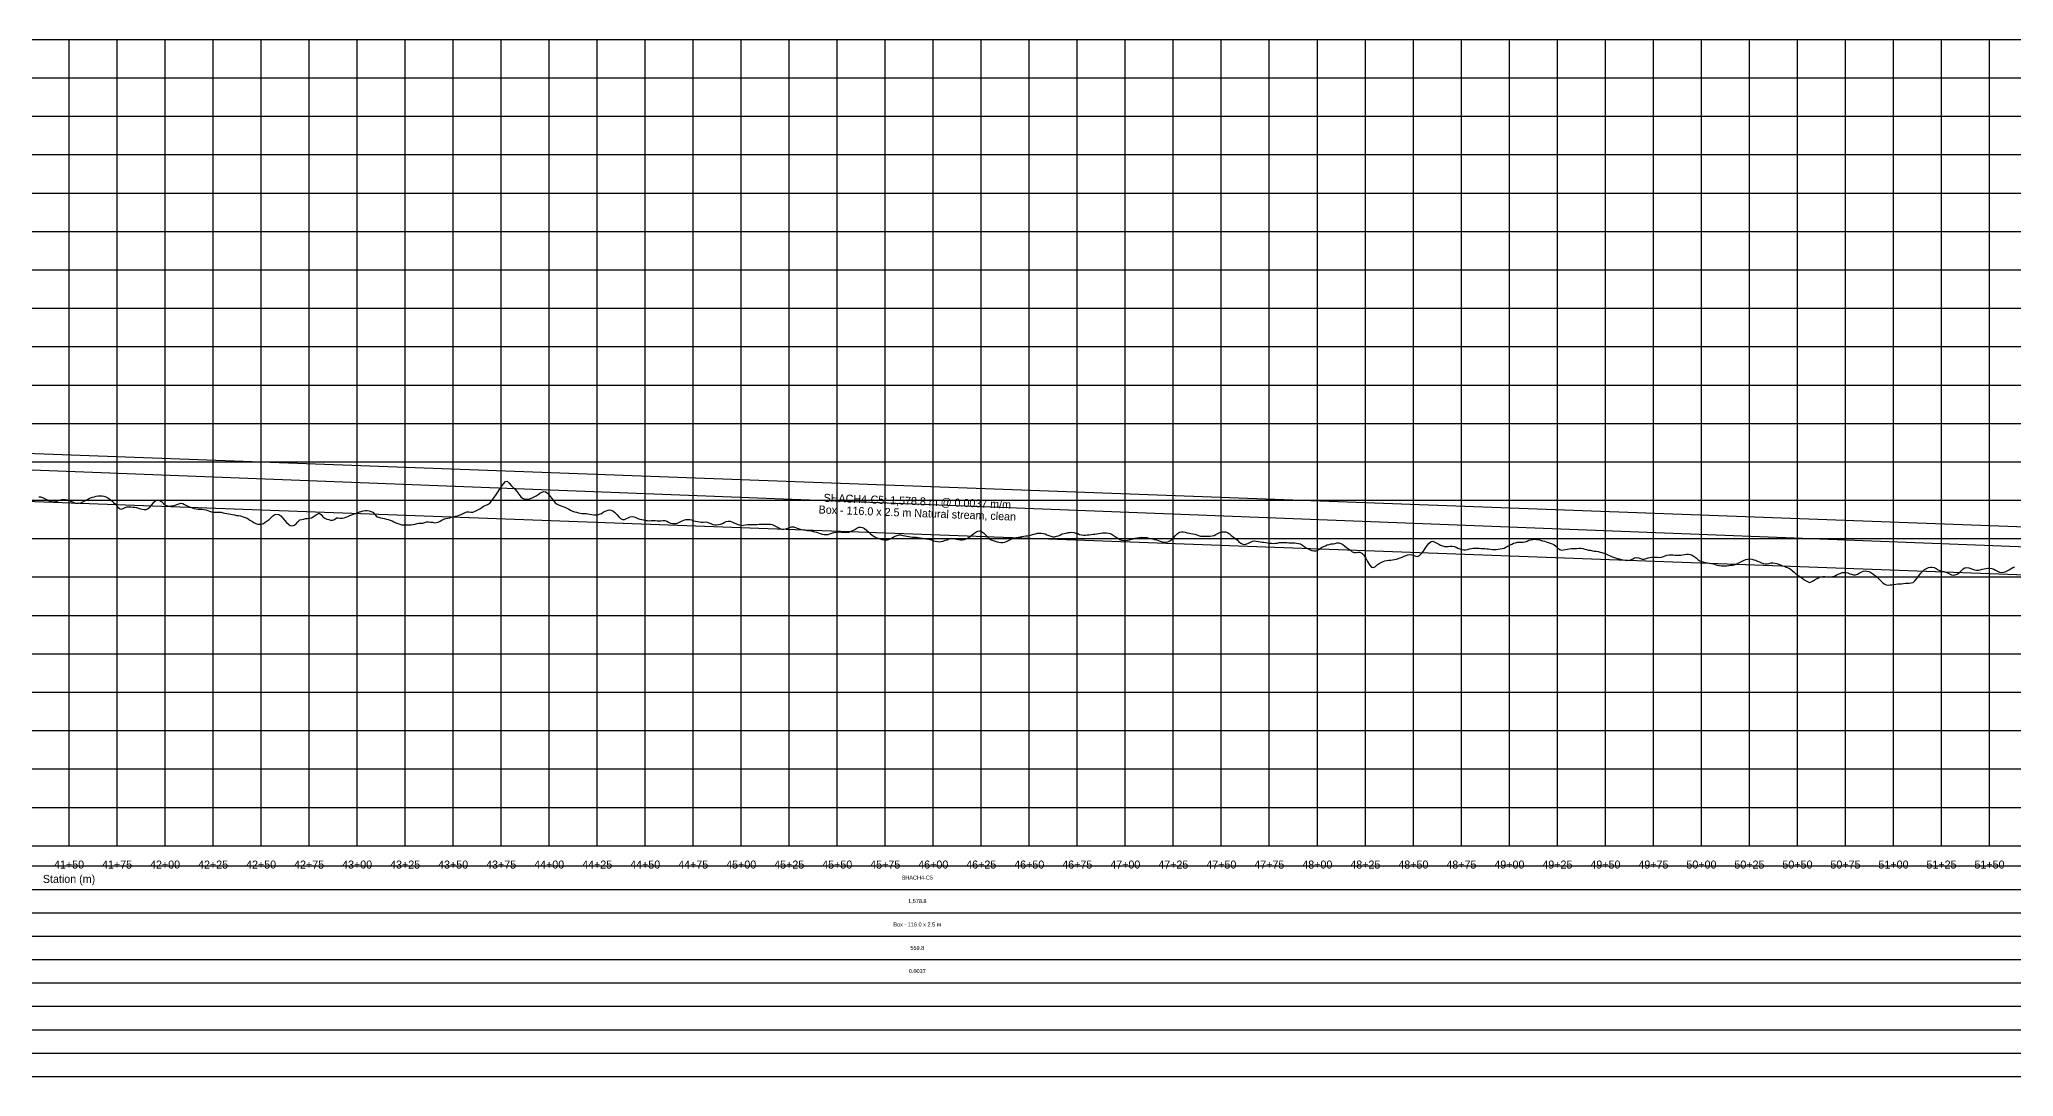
# Model space of a CAD drawing. Extents: x -64 to 8315, y -140 to 402.
# Drawn here: x 4135 to 5163, y -140 to 400 of the extents above; entities that cross this region are included whole.
import ezdxf
from ezdxf.enums import TextEntityAlignment as Align

# ---------------------------------------------------------------- set-up
doc = ezdxf.new("R2010")
doc.units = 0
for name, color, linetype in [('Annotation', 7, 'Continuous'), ('Annotation_Table', 254, 'Continuous'), ('Crown', 7, 'Continuous'), ('Grid', 254, 'Continuous'), ('Grid_Text', 7, 'Continuous'), ('Ground_Elevation', 3, 'Continuous'), ('Hydraulic_Grade', 5, 'Continuous'), ('Invert', 7, 'Continuous')]:
    doc.layers.add(name, color=color, linetype=linetype)

msp = doc.modelspace()

# ---------------------------------------------------------------- linework, layer by layer
at = {"layer": 'Annotation_Table', "color": 254}
for points in [[(-25, -30.5), (8300, -30.5)], [(-25, -42.7), (8300, -42.7)], [(-25, -54.9), (8300, -54.9)], [(-25, -67.1), (8300, -67.1)], [(-25, -79.2), (8300, -79.2)], [(-25, -91.4), (8300, -91.4)], [(-25, -103.6), (8300, -103.6)], [(-25, -115.8), (8300, -115.8)], [(-25, -128), (8300, -128)], [(-25, -140.2), (8300, -140.2)]]:
    msp.add_lwpolyline(points, dxfattribs=at)
at = {"layer": 'Crown', "color": 0}
msp.add_lwpolyline([(3802.3, 196.4), (5381.1, 138.4)], dxfattribs=at)
at = {"layer": 'Grid', "color": 254}
for points in [[(-25, 400), (8300, 400)], [(4150, -20), (4150, 400)], [(4175, -20), (4175, 400)], [(4200, -20), (4200, 400)], [(4225, -20), (4225, 400)], [(4250, -20), (4250, 400)], [(4275, -20), (4275, 400)], [(4300, -20), (4300, 400)], [(4325, -20), (4325, 400)], [(4350, -20), (4350, 400)], [(4375, -20), (4375, 400)], [(4400, -20), (4400, 400)], [(4425, -20), (4425, 400)], [(4450, -20), (4450, 400)], [(4475, -20), (4475, 400)], [(4500, -20), (4500, 400)], [(4525, -20), (4525, 400)], [(4550, -20), (4550, 400)], [(4575, -20), (4575, 400)], [(4600, -20), (4600, 400)], [(4625, -20), (4625, 400)], [(4650, -20), (4650, 400)], [(4675, -20), (4675, 400)], [(4700, -20), (4700, 400)], [(4725, -20), (4725, 400)], [(4750, -20), (4750, 400)], [(4775, -20), (4775, 400)], [(4800, -20), (4800, 400)], [(4825, -20), (4825, 400)], [(4850, -20), (4850, 400)], [(4875, -20), (4875, 400)], [(4900, -20), (4900, 400)], [(4925, -20), (4925, 400)], [(4950, -20), (4950, 400)], [(4975, -20), (4975, 400)], [(5000, -20), (5000, 400)], [(5025, -20), (5025, 400)], [(5050, -20), (5050, 400)], [(5075, -20), (5075, 400)], [(5100, -20), (5100, 400)], [(5125, -20), (5125, 400)], [(5150, -20), (5150, 400)], [(-25, 380), (8300, 380)], [(-25, 360), (8300, 360)], [(-25, 340), (8300, 340)], [(-25, 320), (8300, 320)], [(-25, 300), (8300, 300)], [(-25, 280), (8300, 280)], [(-25, 260), (8300, 260)], [(-25, 240), (8300, 240)], [(-25, 220), (8300, 220)], [(-25, 200), (8300, 200)], [(-25, 180), (8300, 180)], [(-25, 160), (8300, 160)], [(-25, 140), (8300, 140)], [(-25, 120), (8300, 120)], [(-25, 100), (8300, 100)], [(-25, 80), (8300, 80)], [(-25, 60), (8300, 60)], [(-25, 40), (8300, 40)], [(-25, 20), (8300, 20)], [(-25, 0), (8300, 0)], [(-25, -20), (8300, -20)]]:
    msp.add_lwpolyline(points, dxfattribs=at)
at = {"layer": 'Ground_Elevation', "color": 3}
msp.add_lwpolyline([(4134.2, 161.8), (4135.2, 161.7), (4136.2, 161.4), (4137.2, 160.9), (4138.2, 160.4), (4139.2, 159.9), (4140.2, 159.5), (4141.2, 159.3), (4142.2, 159.2), (4143.2, 159.3), (4144.2, 159.7), (4145.2, 160), (4146.2, 160.3), (4147.2, 160.4), (4148.2, 160.4), (4149.2, 160.2), (4150.2, 159.9), (4151.2, 159.4), (4152.2, 158.9), (4153.2, 158.5), (4154.2, 158.4), (4155.2, 158.5), (4156.2, 158.7), (4157.2, 159.1), (4158.2, 159.7), (4159.2, 160.2), (4160.2, 160.7), (4161.2, 161.2), (4162.2, 161.5), (4163.2, 161.8), (4164.2, 162.1), (4165.2, 162.2), (4166.2, 162.3), (4167.2, 162.2), (4168.2, 162.1), (4169.2, 161.8), (4170.2, 161.3), (4171.2, 160.5), (4172.2, 159.6), (4173.2, 158.8), (4174.2, 157.9), (4175.2, 156.6), (4176.2, 155.7), (4177.2, 155.4), (4178.2, 155.7), (4179.2, 156.2), (4180.2, 156.5), (4181.2, 156.5), (4182.2, 156.5), (4183.2, 156.4), (4184.2, 156.4), (4185.2, 156.2), (4186.2, 155.9), (4187.2, 155.5), (4188.2, 155.3), (4189.2, 155.2), (4190.2, 155.2), (4191.2, 155.7), (4192.2, 156.6), (4193.2, 157.8), (4194.2, 159), (4195.2, 159.8), (4196.2, 160.1), (4197.2, 159.9), (4198.2, 159.3), (4199.2, 158.3), (4200.2, 157.4), (4201.2, 157), (4202.2, 156.9), (4203.2, 157), (4204.2, 157.1), (4205.2, 157.4), (4206.2, 157.8), (4207.2, 158.1), (4208.2, 158.4), (4209.2, 158.2), (4210.2, 157.8), (4211.2, 157.2), (4212.2, 156.7), (4213.2, 156.3), (4214.2, 156), (4215.2, 155.7), (4216.2, 155.5), (4217.2, 155.4), (4218.2, 155.3), (4219.2, 155.3), (4220.2, 155.2), (4221.2, 154.9), (4222.2, 154.7), (4223.2, 154.3), (4224.2, 154), (4225.2, 153.8), (4226.2, 153.7), (4227.2, 153.7), (4228.2, 153.8), (4229.2, 153.8), (4230.2, 153.5), (4231.2, 153.2), (4232.2, 153.1), (4233.2, 152.9), (4234.2, 152.8), (4235.2, 152.6), (4236.2, 152.3), (4237.2, 152.1), (4238.2, 152), (4239.2, 151.9), (4240.2, 151.6), (4241.2, 151.2), (4242.2, 150.8), (4243.2, 150.3), (4244.2, 149.6), (4245.2, 149), (4246.2, 148.4), (4247.2, 147.9), (4248.2, 147.6), (4249.2, 147.5), (4250.2, 147.5), (4251.2, 147.9), (4252.2, 148.5), (4253.2, 149.2), (4254.2, 150), (4255.2, 151), (4256.2, 151.9), (4257.2, 152.6), (4258.2, 152.8), (4259.2, 152.5), (4260.2, 151.8), (4261.2, 150.8), (4262.2, 149.6), (4263.2, 148.4), (4264.2, 147.5), (4265.2, 146.9), (4266.2, 146.6), (4267.2, 147), (4268.2, 147.7), (4269.2, 148.8), (4270.2, 149.7), (4271.2, 150), (4272.2, 150.2), (4273.2, 150.4), (4274.2, 150.5), (4275.2, 150.7), (4276.2, 150.9), (4277.2, 151.4), (4278.2, 152.1), (4279.2, 152.8), (4280.2, 153.2), (4281.2, 152.6), (4282.2, 151.4), (4283.2, 150.6), (4284.2, 150.2), (4285.2, 149.9), (4286.2, 149.6), (4287.2, 149.6), (4288.2, 150), (4289.2, 150.8), (4290.2, 150.8), (4291.2, 150.6), (4292.2, 150.6), (4293.2, 150.9), (4294.2, 151.2), (4295.2, 151.6), (4296.2, 152), (4297.2, 152.4), (4298.2, 152.8), (4299.2, 153.1), (4300.2, 153.5), (4301.2, 153.9), (4302.2, 154.2), (4303.2, 154.4), (4304.2, 154.6), (4305.2, 154.7), (4306.2, 154.4), (4307.2, 154.2), (4308.2, 153.7), (4309.2, 152.5), (4310.2, 151.4), (4311.2, 151.1), (4312.2, 150.9), (4313.2, 150.7), (4314.2, 150.5), (4315.2, 150.2), (4316.2, 149.9), (4317.2, 149.6), (4318.2, 149.2), (4319.2, 148.8), (4320.2, 148.3), (4321.2, 147.9), (4322.2, 147.5), (4323.2, 147.2), (4324.2, 147.1), (4325.2, 147.1), (4326.2, 147.1), (4327.2, 147.1), (4328.2, 147.2), (4329.2, 147.3), (4330.2, 147.6), (4331.2, 147.9), (4332.2, 148.1), (4333.2, 148), (4334.2, 148.1), (4335.2, 148.4), (4336.2, 148.8), (4337.2, 148.8), (4338.2, 148.6), (4339.2, 148.5), (4340.2, 148.3), (4341.2, 148.4), (4342.2, 148.6), (4343.2, 149), (4344.2, 149.6), (4345.2, 150.1), (4346.2, 150.5), (4347.2, 150.7), (4348.2, 150.8), (4349.2, 151.1), (4350.2, 151.4), (4351.2, 151.7), (4352.2, 151.9), (4353.2, 152.2), (4354.2, 152.6), (4355.2, 153.1), (4356.2, 153.6), (4357.2, 153.9), (4358.2, 153.9), (4359.2, 153.8), (4360.2, 153.8), (4361.2, 154.1), (4362.2, 154.6), (4363.2, 155.1), (4364.2, 155.7), (4365.2, 156.4), (4366.2, 157), (4367.2, 157.5), (4368.2, 158), (4369.2, 158.6), (4370.2, 159.8), (4371.2, 161.2), (4372.2, 162.7), (4373.2, 164.2), (4374.2, 165.6), (4375.2, 167.2), (4376.2, 168.6), (4377.2, 169.8), (4378.2, 169.9), (4379.2, 168.8), (4380.2, 167.7), (4381.2, 166.7), (4382.2, 165.8), (4383.2, 164.6), (4384.2, 163.1), (4385.2, 161.8), (4386.2, 161), (4387.2, 160.5), (4388.2, 160.5), (4389.2, 160.6), (4390.2, 160.9), (4391.2, 161.3), (4392.2, 161.7), (4393.2, 162.3), (4394.2, 162.9), (4395.2, 163.6), (4396.2, 164.2), (4397.2, 164.5), (4398.2, 164.3), (4399.2, 163.6), (4400.2, 162.5), (4401.2, 161), (4402.2, 159.8), (4403.2, 158.7), (4404.2, 158), (4405.2, 157.5), (4406.2, 157), (4407.2, 156.7), (4408.2, 156.3), (4409.2, 155.8), (4410.2, 155.3), (4411.2, 154.8), (4412.2, 154.3), (4413.2, 153.9), (4414.2, 153.7), (4415.2, 153.4), (4416.2, 153.2), (4417.2, 153.1), (4418.2, 153.1), (4419.2, 153.1), (4420.2, 152.9), (4421.2, 152.7), (4422.2, 152.5), (4423.2, 152.4), (4424.2, 152.4), (4425.2, 152.4), (4426.2, 152.7), (4427.2, 153.1), (4428.2, 153.7), (4429.2, 154.3), (4430.2, 154.7), (4431.2, 154.9), (4432.2, 154.8), (4433.2, 154.4), (4434.2, 153.6), (4435.2, 152.6), (4436.2, 151.4), (4437.2, 150.4), (4438.2, 150), (4439.2, 150), (4440.2, 150.4), (4441.2, 150.9), (4442.2, 151.3), (4443.2, 151.5), (4444.2, 151.3), (4445.2, 151), (4446.2, 150.5), (4447.2, 150.2), (4448.2, 149.9), (4449.2, 149.7), (4450.2, 149.5), (4451.2, 149.4), (4452.2, 149.3), (4453.2, 149.4), (4454.2, 149.4), (4455.2, 149.4), (4456.2, 149.3), (4457.2, 149.2), (4458.2, 149.3), (4459.2, 149.4), (4460.2, 149.4), (4461.2, 149), (4462.2, 148.5), (4463.2, 148), (4464.2, 147.8), (4465.2, 147.8), (4466.2, 147.9), (4467.2, 148.2), (4468.2, 148.7), (4469.2, 149.2), (4470.2, 149.6), (4471.2, 149.9), (4472.2, 150), (4473.2, 149.9), (4474.2, 149.7), (4475.2, 149.3), (4476.2, 149.1), (4477.2, 148.9), (4478.2, 148.7), (4479.2, 148.6), (4480.2, 148.6), (4481.2, 148.7), (4482.2, 148.5), (4483.2, 148.2), (4484.2, 147.8), (4485.2, 147.3), (4486.2, 147.1), (4487.2, 147.1), (4488.2, 147.3), (4489.2, 147.6), (4490.2, 147.9), (4491.2, 148.4), (4492.2, 148.9), (4493.2, 149.1), (4494.2, 149), (4495.2, 148.7), (4496.2, 148.3), (4497.2, 147.9), (4498.2, 147.4), (4499.2, 147.1), (4500.2, 146.9), (4501.2, 147), (4502.2, 147.1), (4503.2, 147.3), (4504.2, 147.4), (4505.2, 147.4), (4506.2, 147.4), (4507.2, 147.4), (4508.2, 147.4), (4509.2, 147.5), (4510.2, 147.6), (4511.2, 147.6), (4512.2, 147.6), (4513.2, 147.6), (4514.2, 147.6), (4515.2, 147.5), (4516.2, 147.3), (4517.2, 146.9), (4518.2, 146.3), (4519.2, 145.7), (4520.2, 145.2), (4521.2, 144.9), (4522.2, 144.9), (4523.2, 145.1), (4524.2, 145.4), (4525.2, 145.8), (4526.2, 146.1), (4527.2, 146.1), (4528.2, 145.7), (4529.2, 145.4), (4530.2, 145.1), (4531.2, 144.8), (4532.2, 144.6), (4533.2, 144.5), (4534.2, 144.3), (4535.2, 144.2), (4536.2, 144), (4537.2, 143.8), (4538.2, 143.5), (4539.2, 143.3), (4540.2, 143), (4541.2, 142.7), (4542.2, 142.3), (4543.2, 142.1), (4544.2, 142.1), (4545.2, 142.2), (4546.2, 142.4), (4547.2, 142.8), (4548.2, 143.1), (4549.2, 143.3), (4550.2, 143.5), (4551.2, 143.5), (4552.2, 143.4), (4553.2, 143.4), (4554.2, 143.3), (4555.2, 143.4), (4556.2, 143.4), (4557.2, 143.8), (4558.2, 144.2), (4559.2, 144.8), (4560.2, 145.5), (4561.2, 145.9), (4562.2, 146), (4563.2, 145.7), (4564.2, 145.2), (4565.2, 144.4), (4566.2, 143.6), (4567.2, 142.6), (4568.2, 141.8), (4569.2, 141.1), (4570.2, 140.6), (4571.2, 140.2), (4572.2, 139.8), (4573.2, 139.5), (4574.2, 139.3), (4575.2, 139.3), (4576.2, 139.4), (4577.2, 139.7), (4578.2, 140.2), (4579.2, 140.7), (4580.2, 141.3), (4581.2, 141.7), (4582.2, 141.9), (4583.2, 141.9), (4584.2, 141.7), (4585.2, 141.5), (4586.2, 141.3), (4587.2, 141.1), (4588.2, 140.9), (4589.2, 140.8), (4590.2, 140.8), (4591.2, 140.7), (4592.2, 140.6), (4593.2, 140.4), (4594.2, 140.2), (4595.2, 140), (4596.2, 139.9), (4597.2, 139.8), (4598.2, 139.6), (4599.2, 139.3), (4600.2, 138.9), (4601.2, 138.7), (4602.2, 138.5), (4603.2, 138.4), (4604.2, 138.5), (4605.2, 138.7), (4606.2, 139.1), (4607.2, 139.4), (4608.2, 139.8), (4609.2, 140), (4610.2, 140), (4611.2, 139.9), (4612.2, 139.7), (4613.2, 139.6), (4614.2, 139.4), (4615.2, 139.4), (4616.2, 139.5), (4617.2, 139.9), (4618.2, 140.4), (4619.2, 141.1), (4620.2, 141.9), (4621.2, 142.7), (4622.2, 143.4), (4623.2, 143.9), (4624.2, 144), (4625.2, 143.7), (4626.2, 143), (4627.2, 142), (4628.2, 141), (4629.2, 140.1), (4630.2, 139.4), (4631.2, 139), (4632.2, 138.7), (4633.2, 138.4), (4634.2, 138.1), (4635.2, 137.9), (4636.2, 137.9), (4637.2, 138.1), (4638.2, 138.5), (4639.2, 139), (4640.2, 139.6), (4641.2, 140.1), (4642.2, 140.4), (4643.2, 140.6), (4644.2, 140.7), (4645.2, 140.9), (4646.2, 141.1), (4647.2, 141.3), (4648.2, 141.5), (4649.2, 141.5), (4650.2, 141.7), (4651.2, 142), (4652.2, 142.3), (4653.2, 142.5), (4654.2, 142.8), (4655.2, 142.8), (4656.2, 142.8), (4657.2, 142.7), (4658.2, 142.4), (4659.2, 142), (4660.2, 141.6), (4661.2, 141.2), (4662.2, 140.9), (4663.2, 140.9), (4664.2, 141.2), (4665.2, 141.5), (4666.2, 142), (4667.2, 142.4), (4668.2, 142.7), (4669.2, 142.9), (4670.2, 143.1), (4671.2, 143.2), (4672.2, 143.3), (4673.2, 143.2), (4674.2, 142.9), (4675.2, 142.6), (4676.2, 142.2), (4677.2, 141.9), (4678.2, 141.8), (4679.2, 141.8), (4680.2, 141.9), (4681.2, 142), (4682.2, 142.2), (4683.2, 142.3), (4684.2, 142.3), (4685.2, 142.5), (4686.2, 142.7), (4687.2, 142.8), (4688.2, 143), (4689.2, 143), (4690.2, 143), (4691.2, 142.9), (4692.2, 142.6), (4693.2, 142.1), (4694.2, 141.4), (4695.2, 140.8), (4696.2, 140.2), (4697.2, 139.6), (4698.2, 139.2), (4699.2, 139), (4700.2, 139), (4701.2, 139.1), (4702.2, 139.4), (4703.2, 139.7), (4704.2, 139.9), (4705.2, 140.2), (4706.2, 140.4), (4707.2, 140.6), (4708.2, 140.7), (4709.2, 140.6), (4710.2, 140.6), (4711.2, 140.5), (4712.2, 140.3), (4713.2, 140), (4714.2, 139.8), (4715.2, 139.5), (4716.2, 139.3), (4717.2, 139), (4718.2, 138.7), (4719.2, 138.4), (4720.2, 138.2), (4721.2, 138.2), (4722.2, 138.4), (4723.2, 138.9), (4724.2, 139.6), (4725.2, 140.5), (4726.2, 141.6), (4727.2, 142.7), (4728.2, 143.4), (4729.2, 143.6), (4730.2, 143.6), (4731.2, 143.3), (4732.2, 143), (4733.2, 142.8), (4734.2, 142.6), (4735.2, 142.4), (4736.2, 142.3), (4737.2, 142), (4738.2, 141.6), (4739.2, 141.3), (4740.2, 141.2), (4741.2, 141.2), (4742.2, 141.2), (4743.2, 141.2), (4744.2, 141.3), (4745.2, 141.5), (4746.2, 141.7), (4747.2, 142.2), (4748.2, 142.6), (4749.2, 143.1), (4750.2, 143.5), (4751.2, 143.6), (4752.2, 143.5), (4753.2, 143.1), (4754.2, 142.4), (4755.2, 141.7), (4756.2, 140.9), (4757.2, 140.1), (4758.2, 139.3), (4759.2, 138.4), (4760.2, 137.6), (4761.2, 137.1), (4762.2, 137), (4763.2, 137.3), (4764.2, 137.7), (4765.2, 138.2), (4766.2, 138.6), (4767.2, 138.8), (4768.2, 138.7), (4769.2, 138.5), (4770.2, 138.3), (4771.2, 138.2), (4772.2, 138.1), (4773.2, 137.9), (4774.2, 137.8), (4775.2, 137.7), (4776.2, 137.6), (4777.2, 137.5), (4778.2, 137.6), (4779.2, 137.7), (4780.2, 137.9), (4781.2, 138), (4782.2, 138), (4783.2, 137.9), (4784.2, 137.9), (4785.2, 137.8), (4786.2, 137.8), (4787.2, 137.8), (4788.2, 137.8), (4789.2, 137.7), (4790.2, 137.5), (4791.2, 137.2), (4792.2, 136.6), (4793.2, 135.9), (4794.2, 135.2), (4795.2, 134.6), (4796.2, 134.1), (4797.2, 133.8), (4798.2, 133.7), (4799.2, 133.7), (4800.2, 134), (4801.2, 134.6), (4802.2, 135.3), (4803.2, 135.9), (4804.2, 136.3), (4805.2, 136.7), (4806.2, 136.9), (4807.2, 137.2), (4808.2, 137.3), (4809.2, 137.5), (4810.2, 137.8), (4811.2, 137.8), (4812.2, 137.5), (4813.2, 137), (4814.2, 136.2), (4815.2, 135.4), (4816.2, 134.6), (4817.2, 133.9), (4818.2, 133.1), (4819.2, 132.7), (4820.2, 132.7), (4821.2, 133), (4822.2, 132.9), (4823.2, 132.5), (4824.2, 131.4), (4825.2, 129.8), (4826.2, 128), (4827.2, 126.3), (4828.2, 125.2), (4829.2, 124.9), (4830.2, 125.5), (4831.2, 126.3), (4832.2, 127), (4833.2, 127.6), (4834.2, 128.1), (4835.2, 128.4), (4836.2, 128.6), (4837.2, 128.7), (4838.2, 128.8), (4839.2, 129), (4840.2, 129.1), (4841.2, 129.3), (4842.2, 129.6), (4843.2, 130), (4844.2, 130.4), (4845.2, 130.8), (4846.2, 131.2), (4847.2, 131.6), (4848.2, 131.7), (4849.2, 131.5), (4850.2, 131.2), (4851.2, 130.8), (4852.2, 130.7), (4853.2, 131.2), (4854.2, 132.2), (4855.2, 133.5), (4856.2, 134.9), (4857.2, 136.4), (4858.2, 137.7), (4859.2, 138.5), (4860.2, 138.6), (4861.2, 138.2), (4862.2, 137.6), (4863.2, 137.1), (4864.2, 136.6), (4865.2, 136.2), (4866.2, 135.9), (4867.2, 135.8), (4868.2, 135.9), (4869.2, 136.1), (4870.2, 136.1), (4871.2, 135.9), (4872.2, 135.6), (4873.2, 135.1), (4874.2, 134.7), (4875.2, 134.3), (4876.2, 134.2), (4877.2, 134.2), (4878.2, 134.4), (4879.2, 134.7), (4880.2, 134.9), (4881.2, 135), (4882.2, 135.1), (4883.2, 135.1), (4884.2, 135), (4885.2, 134.9), (4886.2, 134.8), (4887.2, 134.8), (4888.2, 134.7), (4889.2, 134.6), (4890.2, 134.5), (4891.2, 134.4), (4892.2, 134.4), (4893.2, 134.4), (4894.2, 134.5), (4895.2, 134.6), (4896.2, 134.8), (4897.2, 135.1), (4898.2, 135.5), (4899.2, 136), (4900.2, 136.6), (4901.2, 137.1), (4902.2, 137.6), (4903.2, 137.8), (4904.2, 138.1), (4905.2, 138.2), (4906.2, 138.2), (4907.2, 138.2), (4908.2, 138.4), (4909.2, 138.7), (4910.2, 139.1), (4911.2, 139.4), (4912.2, 139.6), (4913.2, 139.7), (4914.2, 139.6), (4915.2, 139.5), (4916.2, 139.2), (4917.2, 138.9), (4918.2, 138.7), (4919.2, 138.4), (4920.2, 138), (4921.2, 137.6), (4922.2, 137.3), (4923.2, 137), (4924.2, 136.1), (4925.2, 135.1), (4926.2, 134.4), (4927.2, 134), (4928.2, 134.1), (4929.2, 134.3), (4930.2, 134.5), (4931.2, 134.7), (4932.2, 134.8), (4933.2, 134.9), (4934.2, 134.9), (4935.2, 134.9), (4936.2, 135), (4937.2, 135), (4938.2, 134.8), (4939.2, 134.5), (4940.2, 134.3), (4941.2, 134), (4942.2, 133.9), (4943.2, 133.7), (4944.2, 133.5), (4945.2, 133.4), (4946.2, 133.2), (4947.2, 133), (4948.2, 132.8), (4949.2, 132.5), (4950.2, 132.1), (4951.2, 131.6), (4952.2, 131.2), (4953.2, 130.7), (4954.2, 130.3), (4955.2, 130), (4956.2, 129.7), (4957.2, 129.4), (4958.2, 129.2), (4959.2, 129), (4960.2, 128.8), (4961.2, 128.6), (4962.2, 128.7), (4963.2, 129), (4964.2, 129.5), (4965.2, 130), (4966.2, 130.2), (4967.2, 130), (4968.2, 129.7), (4969.2, 129.3), (4970.2, 129.3), (4971.2, 129.6), (4972.2, 130), (4973.2, 130.2), (4974.2, 130.3), (4975.2, 130.4), (4976.2, 130.4), (4977.2, 130.3), (4978.2, 130.2), (4979.2, 130.3), (4980.2, 130.6), (4981.2, 131), (4982.2, 131.4), (4983.2, 131.6), (4984.2, 131.6), (4985.2, 131.5), (4986.2, 131.4), (4987.2, 131.4), (4988.2, 131.4), (4989.2, 131.4), (4990.2, 131.5), (4991.2, 131.8), (4992.2, 131.9), (4993.2, 131.9), (4994.2, 131.8), (4995.2, 131.3), (4996.2, 130.7), (4997.2, 129.9), (4998.2, 129.2), (4999.2, 128.5), (5000.2, 128), (5001.2, 127.7), (5002.2, 127.5), (5003.2, 127.3), (5004.2, 127.2), (5005.2, 127), (5006.2, 126.8), (5007.2, 126.5), (5008.2, 126.2), (5009.2, 126), (5010.2, 125.9), (5011.2, 125.9), (5012.2, 125.8), (5013.2, 125.9), (5014.2, 126), (5015.2, 126.1), (5016.2, 126.2), (5017.2, 126.4), (5018.2, 126.8), (5019.2, 127.2), (5020.2, 127.8), (5021.2, 128.3), (5022.2, 128.8), (5023.2, 129.1), (5024.2, 129.3), (5025.2, 129.4), (5026.2, 129.3), (5027.2, 129), (5028.2, 128.7), (5029.2, 128.3), (5030.2, 127.9), (5031.2, 127.4), (5032.2, 127.1), (5033.2, 126.9), (5034.2, 126.9), (5035.2, 127.1), (5036.2, 127.3), (5037.2, 127.3), (5038.2, 127.2), (5039.2, 127), (5040.2, 126.7), (5041.2, 126.3), (5042.2, 125.9), (5043.2, 125.6), (5044.2, 125.2), (5045.2, 124.8), (5046.2, 124.2), (5047.2, 123.4), (5048.2, 122.5), (5049.2, 121.6), (5050.2, 120.9), (5051.2, 120.2), (5052.2, 119.5), (5053.2, 118.8), (5054.2, 118.1), (5055.2, 117.6), (5056.2, 117.2), (5057.2, 117.4), (5058.2, 118), (5059.2, 118.7), (5060.2, 119.3), (5061.2, 119.8), (5062.2, 120.1), (5063.2, 120.2), (5064.2, 120.2), (5065.2, 120.1), (5066.2, 120), (5067.2, 120.1), (5068.2, 120.2), (5069.2, 120.5), (5070.2, 120.9), (5071.2, 121.4), (5072.2, 121.9), (5073.2, 122.3), (5074.2, 122.4), (5075.2, 122.3), (5076.2, 122.1), (5077.2, 121.7), (5078.2, 121.4), (5079.2, 121.1), (5080.2, 121.2), (5081.2, 121.5), (5082.2, 122), (5083.2, 122.6), (5084.2, 123), (5085.2, 123.2), (5086.2, 123.1), (5087.2, 122.8), (5088.2, 122.3), (5089.2, 121.7), (5090.2, 121), (5091.2, 120.2), (5092.2, 119.3), (5093.2, 118.2), (5094.2, 117.2), (5095.2, 116.4), (5096.2, 115.9), (5097.2, 115.8), (5098.2, 115.9), (5099.2, 116), (5100.2, 116.1), (5101.2, 116.2), (5102.2, 116.4), (5103.2, 116.5), (5104.2, 116.5), (5105.2, 116.6), (5106.2, 116.7), (5107.2, 116.8), (5108.2, 116.8), (5109.2, 116.9), (5110.2, 117.2), (5111.2, 118), (5112.2, 119.2), (5113.2, 120.6), (5114.2, 122), (5115.2, 123.1), (5116.2, 123.9), (5117.2, 124.5), (5118.2, 124.9), (5119.2, 125.2), (5120.2, 125.2), (5121.2, 125), (5122.2, 124.5), (5123.2, 123.8), (5124.2, 123.3), (5125.2, 123), (5126.2, 122.8), (5127.2, 122.6), (5128.2, 122.2), (5129.2, 121.6), (5130.2, 121.2), (5131.2, 121), (5132.2, 121.2), (5133.2, 121.5), (5134.2, 122.1), (5135.2, 123.2), (5136.2, 124.2), (5137.2, 124.8), (5138.2, 124.9), (5139.2, 124.7), (5140.2, 124.4), (5141.2, 124), (5142.2, 123.7), (5143.2, 123.5), (5144.2, 123.6), (5145.2, 123.8), (5146.2, 124.1), (5147.2, 124.3), (5148.2, 124.5), (5149.2, 124.6), (5150.2, 124.6), (5151.2, 124.4), (5152.2, 124), (5153.2, 123.5), (5154.2, 123), (5155.2, 122.6), (5156.2, 122.4), (5157.2, 122.5), (5158.2, 122.7), (5159.2, 123.2), (5160.2, 123.8), (5161.2, 124.4), (5162.2, 125), (5163.2, 125.3)], dxfattribs=at)
at = {"layer": 'Hydraulic_Grade', "color": 5}
msp.add_lwpolyline([(3802.3, 188.5), (5381.1, 127.6)], dxfattribs=at)
at = {"layer": 'Invert', "color": 0}
msp.add_lwpolyline([(3802.3, 171.4), (5381.1, 113.4)], dxfattribs=at)

# ---------------------------------------------------------------- texts
at = {"layer": 'Annotation', "color": 0}
for s, p in [('Box - 116.0 x 2.5 m Natural stream, clean', (4591.7, 153.3)), ('SHACH4-C5: 1,578.8 m @ 0.0037 m/m', (4591.7, 159.5))]:
    msp.add_text(s, height=4.167, rotation=357.8943, dxfattribs=at).set_placement(p, align=Align.MIDDLE_CENTER)
at = {"layer": 'Annotation_Table', "color": 0}
for s, height, p in [('SHACH4-C5', 2.08, (4591.7, -36.6)), ('1,578.8', 2.08, (4591.7, -48.8)), ('Box - 116.0 x 2.5 m', 2.083, (4591.7, -61)), ('559.8', 2.08, (4591.7, -73.2)), ('0.0037', 2.08, (4591.7, -85.3))]:
    msp.add_text(s, height=height, dxfattribs=at).set_placement(p, align=Align.MIDDLE_CENTER)
at = {"layer": 'Grid_Text', "color": 0}
for s, height, p in [('41+50', 4.17, (4150, -27.7)), ('41+75', 4.17, (4175, -27.7)), ('42+00', 4.17, (4200, -27.7)), ('42+25', 4.17, (4225, -27.7)), ('42+50', 4.17, (4250, -27.7)), ('42+75', 4.17, (4275, -27.7)), ('43+00', 4.17, (4300, -27.7)), ('43+25', 4.17, (4325, -27.7)), ('43+50', 4.17, (4350, -27.7)), ('43+75', 4.17, (4375, -27.7)), ('44+00', 4.17, (4400, -27.7)), ('44+25', 4.17, (4425, -27.7)), ('44+50', 4.17, (4450, -27.7)), ('44+75', 4.17, (4475, -27.7)), ('45+00', 4.17, (4500, -27.7)), ('45+25', 4.17, (4525, -27.7)), ('45+50', 4.17, (4550, -27.7)), ('45+75', 4.17, (4575, -27.7)), ('46+00', 4.17, (4600, -27.7)), ('46+25', 4.17, (4625, -27.7)), ('46+50', 4.17, (4650, -27.7)), ('46+75', 4.17, (4675, -27.7)), ('47+00', 4.17, (4700, -27.7)), ('47+25', 4.17, (4725, -27.7)), ('47+50', 4.17, (4750, -27.7)), ('47+75', 4.17, (4775, -27.7)), ('48+00', 4.17, (4800, -27.7)), ('48+25', 4.17, (4825, -27.7)), ('48+50', 4.17, (4850, -27.7)), ('48+75', 4.17, (4875, -27.7)), ('49+00', 4.17, (4900, -27.7)), ('49+25', 4.17, (4925, -27.7)), ('49+50', 4.17, (4950, -27.7)), ('49+75', 4.17, (4975, -27.7)), ('50+00', 4.17, (5000, -27.7)), ('50+25', 4.17, (5025, -27.7)), ('50+50', 4.17, (5050, -27.7)), ('50+75', 4.17, (5075, -27.7)), ('51+00', 4.17, (5100, -27.7)), ('51+25', 4.17, (5125, -27.7)), ('51+50', 4.17, (5150, -27.7)), ('Station (m)', 4.167, (4150, -35.2))]:
    msp.add_text(s, height=height, dxfattribs=at).set_placement(p, align=Align.TOP_CENTER)

doc.saveas('drawing.dxf')
